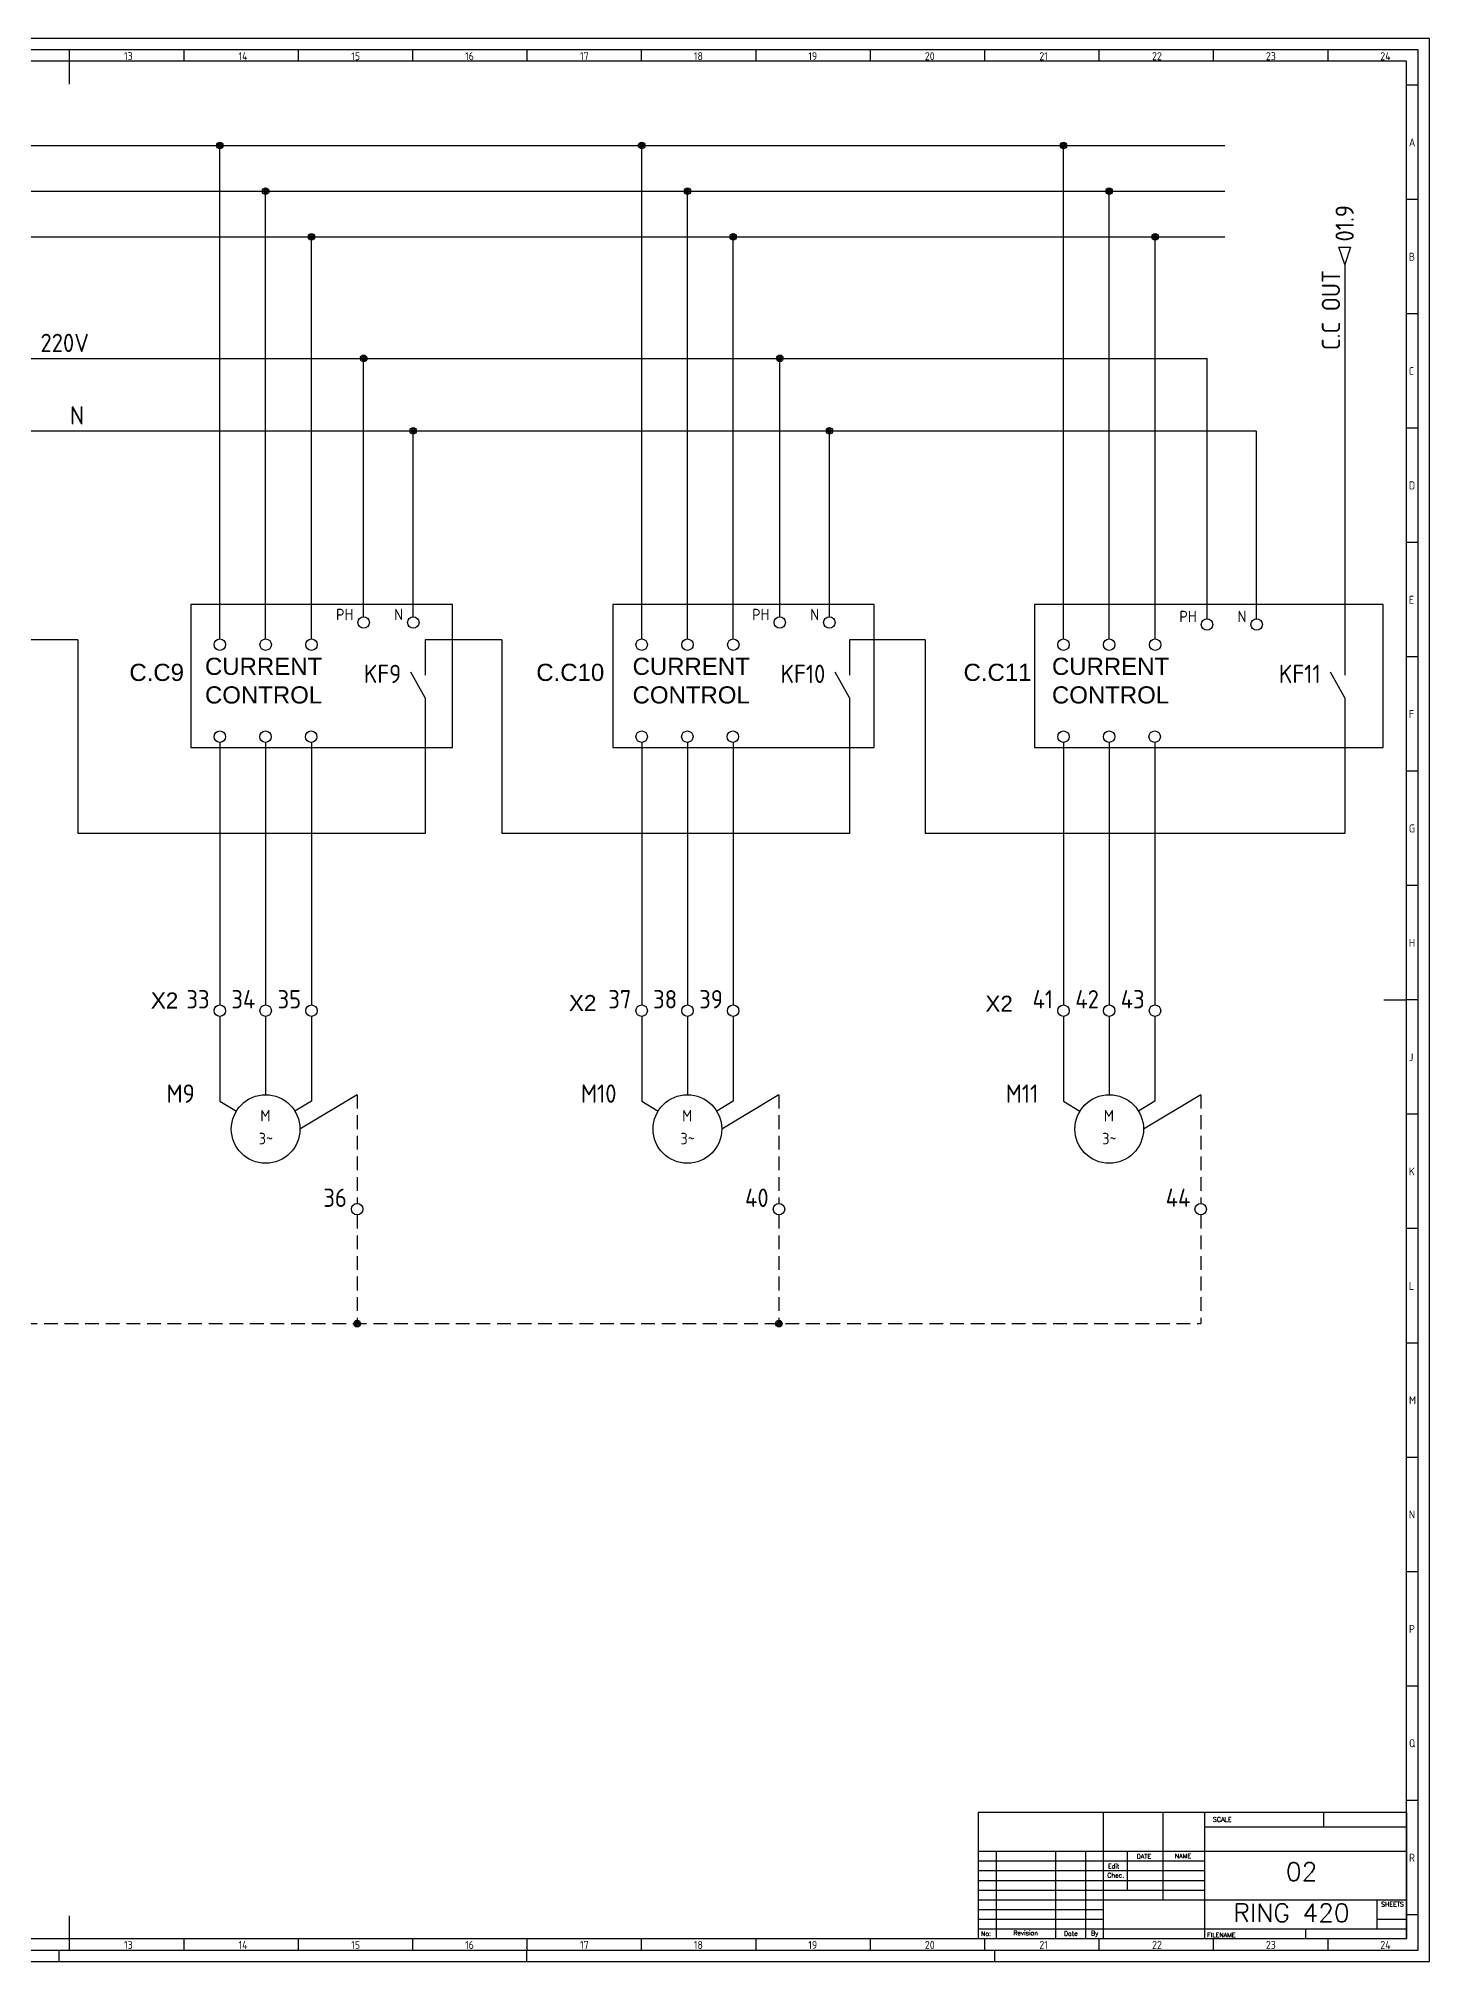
# Model space of a CAD drawing. Header units: millimetres. Extents: x 0 to 1189, y 5 to 846.
# Drawn here: x 581 to 1189, y 5 to 846 of the extents above; entities that cross this region are included whole.
import ezdxf
from ezdxf.enums import TextEntityAlignment as Align

# ---------------------------------------------------------------- set-up
doc = ezdxf.new("R2010")
doc.units = ezdxf.units.MM
doc.header["$LTSCALE"] = 12
doc.linetypes.add('DASHED', pattern=[0.75, 0.5, -0.25])
for name, color, linetype in [('025', 1, 'Continuous'), ('035', 5, 'Continuous'), ('07', 7, 'Continuous'), ('MISC', 2, 'Continuous'), ('RED_2.5mm^2', 1, 'Continuous'), ('SYMS', 7, 'Continuous'), ('TAGS', 51, 'Continuous'), ('WIRENO', 70, 'Continuous'), ('WIREREF_DEST', 61, 'Continuous'), ('XREF', 7, 'Continuous')]:
    doc.layers.add(name, color=color, linetype=linetype)
doc.styles.add('ISO Proportional', font='isocp.shx')
doc.styles.add('WD', font='romans.shx')
doc.styles.add('WD_IEC', font='isocp2.shx', dxfattribs={"width": 0.9, "height": 4})

# ---------------------------------------------------------------- blocks, each defined once
blk = doc.blocks.new('IEC_border_a0')
at = {"layer": '035', "color": 0}
for p, q in [((1189, 841), (0, 841)), ((594.5, 836), (594.5, 831)), ((644.5, 836), (644.5, 831)), ((694.5, 836), (694.5, 831)), ((744.5, 836), (744.5, 831)), ((794.5, 836), (794.5, 831)), ((844.5, 836), (844.5, 831)), ((894.5, 836), (894.5, 831)), ((944.5, 836), (944.5, 831)), ((994.5, 836), (994.5, 831)), ((1044.5, 836), (1044.5, 831)), ((1094.5, 836), (1094.5, 831)), ((1144.5, 836), (1144.5, 831)), ((1189, 0), (1189, 841)), ((1183.97, 820.54), (1178.98, 820.54)), ((1183.97, 770.54), (1178.98, 770.54)), ((1183.97, 720.54), (1178.98, 720.54)), ((1183.97, 670.54), (1178.98, 670.54)), ((1183.97, 620.54), (1178.98, 620.54)), ((1183.98, 570.5), (1179, 570.5)), ((1183.98, 520.5), (1178.98, 520.5)), ((1183.98, 470.5), (1179, 470.5)), ((1183.98, 420.5), (1179, 420.5)), ((1183.98, 420.5), (1179, 420.5)), ((1183.98, 370.5), (1179, 370.5)), ((1183.98, 320.5), (1179, 320.5)), ((1184, 270.46), (1179.02, 270.46)), ((1184, 270.46), (1179.02, 270.46)), ((1184, 220.46), (1179.02, 220.46)), ((1184, 170.46), (1179.02, 170.46)), ((1184, 120.46), (1179.02, 120.46)), ((1184, 70.46), (1179.02, 70.46)), ((1184.02, 20.42), (1179.03, 20.42)), ((594.5, 10), (594.5, 5)), ((644.5, 10), (644.5, 5)), ((694.5, 10), (694.5, 5)), ((744.5, 10), (744.5, 5)), ((744.5, 10), (744.5, 5)), ((794.5, 10), (794.5, 5)), ((844.5, 10), (844.5, 5)), ((894.5, 10), (894.5, 5)), ((944.5, 10), (944.5, 5)), ((994.5, 10), (994.5, 5)), ((1044.5, 10), (1044.5, 5)), ((1094.5, 10), (1094.5, 5)), ((1144.5, 10), (1144.5, 5)), ((0, 0), (1189, 0)), ((590, 0), (590, 5)), ((794.5, 0), (794.5, 5)), ((999, 0), (999, 5))]:
    blk.add_line(p, q, dxfattribs=at)
blk.add_lwpolyline([(10, 10), (1179, 10), (1179, 831), (10, 831)], close=True, dxfattribs=at)
at = {"layer": '07', "color": 0}
for p, q in [((594.5, 831), (594.5, 821)), ((1169, 420.5), (1179, 420.5)), ((594.5, 20), (594.5, 10))]:
    blk.add_line(p, q, dxfattribs=at)
blk.add_lwpolyline([(5, 5), (1184, 5), (1184, 836), (5, 836)], close=True, dxfattribs=at)
at = {"layer": '035', "color": 0, "style": 'ISO Proportional'}
for s, p in [('13', (618.42, 831.5)), ('14', (668.46, 831.5)), ('15', (717.72, 831.5)), ('16', (767.49, 831.5)), ('17', (817.72, 831.5)), ('18', (867.49, 831.5)), ('19', (917.49, 831.5)), ('20', (968.42, 831.5)), ('21', (1018.46, 831.5)), ('22', (1067.72, 831.5)), ('23', (1117.49, 831.5)), ('24', (1167.49, 831.5)), ('A', (1179.98, 793.79)), ('B', (1179.98, 743.79)), ('C', (1179.98, 693.79)), ('D', (1179.98, 643.79)), ('E', (1180, 593.75)), ('F', (1180, 543.75)), ('G', (1180, 493.75)), ('H', (1180, 443.75)), ('J', (1180, 393.75)), ('K', (1180, 343.75)), ('L', (1180.02, 293.72)), ('M', (1180.02, 243.72)), ('N', (1180.02, 193.72)), ('P', (1180.02, 143.72)), ('Q', (1180.02, 93.72)), ('R', (1180.03, 43.68)), ('13', (618.42, 5.5)), ('14', (668.46, 5.5)), ('15', (717.72, 5.5)), ('16', (767.49, 5.5)), ('17', (817.72, 5.5)), ('18', (867.49, 5.5)), ('19', (917.49, 5.5)), ('20', (968.42, 5.5)), ('21', (1018.46, 5.5)), ('22', (1067.72, 5.5)), ('23', (1117.49, 5.5)), ('24', (1167.49, 5.5))]:
    blk.add_text(s, height=3.5, dxfattribs=at).set_placement(p)
blk = doc.blocks.new('IEC_tblock_a0')
at = {"layer": '035'}
for p, q in [((-106.6, 55.25), (-106.6, 17)), ((-36.4, 55.25), (-36.4, 48.88)), ((-88.4, 48.88), (0, 48.88)), ((-187.2, 34), (-88.4, 34)), ((-179.4, 38.25), (-179.4, 0)), ((-153.4, 38.25), (-153.4, 0)), ((-140.4, 38.25), (-140.4, 0)), ((-122.2, 38.25), (-122.2, 21.25)), ((-187.2, 29.75), (-88.4, 29.75)), ((-187.2, 25.5), (-88.4, 25.5)), ((-187.2, 21.25), (-88.4, 21.25)), ((-187.2, 17), (-132.6, 17)), ((-187.2, 12.75), (-132.6, 12.75)), ((-187.2, 8.5), (-132.6, 8.5)), ((-13, 8.5), (0, 8.5)), ((-187.2, 4.25), (0, 4.25)), ((-44.2, 4.25), (-44.2, 0))]:
    blk.add_line(p, q, dxfattribs=at)
at = {"layer": '07'}
for p, q in [((-187.2, 55.25), (0, 55.25)), ((-187.2, 55.25), (-187.2, 0)), ((-132.6, 55.25), (-132.6, 0)), ((-88.4, 55.25), (-88.4, 0)), ((0, 55.25), (0, 0)), ((-187.2, 38.25), (0, 38.25)), ((-132.6, 17), (0, 17)), ((-13, 17), (-13, 4.25)), ((-187.2, 0), (0, 0))]:
    blk.add_line(p, q, dxfattribs=at)
at = {"style": 'WD'}
for tag, p in [('SCALE', (-69.88, 51.07)), ('SH', (-8.74, 10.06)), ('FILENAME', (-68.15, 0.8))]:
    blk.add_attdef(tag, p, '', height=2, dxfattribs=at)
for tag, height, p in [('PROJDESC', 5, (-45.9, 29.2)), ('CKDATE', 2, (-114.85, 26.58)), ('EDDATE', 2, (-114.97, 30.8)), ('CKBY', 2, (-97.88, 26.3)), ('EDBY', 2, (-98.02, 30.86)), ('DWGDESC', 5, (-44.85, 19.72)), ('DWGNO', 3.5, (-48.54, 9.46))]:
    blk.add_attdef(tag, text='', height=height, dxfattribs=at).set_placement(p, align=Align.CENTER)
at = {"style": 'WD', "flags": 1}
blk.add_attdef('WD_TB', (-120.95, 11.91), '', height=2, dxfattribs=at)
at = {"layer": '025', "style": 'WD'}
for s, p in [('SCALE', (-80.57, 51.13)), ('NAME', (-97.74, 35.14)), ('No:', (-183.81, 1.19)), ('Revision', (-166.53, 1.47)), ('Date', (-146.79, 1.28)), ('By', (-136.33, 1.37))]:
    blk.add_text(s, height=2, dxfattribs=at).set_placement(p, align=Align.CENTER)
for s, p in [('DATE', (-118, 35)), ('Chec.', (-130.82, 26.72)), ('Edit', (-130.55, 30.72)), ('SHEETS', (-11.17, 14.05)), ('FILENAME', (-87.18, 0.61))]:
    blk.add_text(s, height=2, dxfattribs=at).set_placement(p)
blk = doc.blocks.new('VMO14')
blk.add_line((20, 7.5), (7.5, 0))
blk.add_circle((0, 0), 7.5)
at = {"style": 'WD_IEC'}
for tag, p in [('INST', (-15.5, 12.75)), ('LOC', (-15.5, 9.25)), ('TAG1', (-15.5, 5.75)), ('DESC2', (-15.5, -2)), ('DESC1', (-15.5, 1.5)), ('DESC3', (-15.5, -5.5)), ('RATING1', (-15.5, -9)), ('RATING2', (-15.5, -12.5)), ('RATING3', (-15.5, -16))]:
    blk.add_attdef(tag, text='', height=2.5, dxfattribs=at).set_placement(p, align=Align.RIGHT)
blk.add_attdef('TERM02', (-0.81, 7.4), '', height=2, rotation=90, dxfattribs=at)
for tag, p in [('TERM04', (19, 10)), ('TERM01', (-7.47, 4.61)), ('TERM03', (9.66, 4.61))]:
    blk.add_attdef(tag, text='', height=2, rotation=90, dxfattribs=at).set_placement(p, align=Align.RIGHT)
at = {"style": 'WD_IEC', "flags": 1}
for tag, p, height in [('MFG', (22.75, 9), 1.5), ('X0TERM01', (-6.4, 3.9), 0.32), ('X2TERM02', (0, 7.5), 0.32), ('X0TERM03', (6.4, 3.9), 0.32), ('X2TERM04', (20, 7.5), 0.32), ('CAT', (22.75, 6.5), 1.5), ('X4LINK', (-7.5, 0), 0.32), ('X1LINK', (7.5, 0), 0.32), ('ASSYCODE', (1, -9), 1), ('FAMILY', (1, -10.5), 1), ('CATDESC', (1, -12), 1)]:
    blk.add_attdef(tag, p, '', height=height, dxfattribs=at)
at = {"style": 'WD_IEC'}
for tag, p in [('M', (-0.06, 1.67)), ('3~', (0.05, -3.33))]:
    blk.add_attdef(tag, text='', height=2.5, dxfattribs=at).set_placement(p, align=Align.CENTER)
at = {"lineweight": 15, "style": 'WD_IEC'}
blk.add_attdef('XREF', text='', height=2.5, dxfattribs=at).set_placement((-15.5, -19.5), align=Align.RIGHT)
blk = doc.blocks.new('VT0_02')
blk.add_circle((0, 0), 1.25)
at = {"style": 'WD_IEC'}
blk.add_attdef('TAG1', text='', height=2.5, dxfattribs=at).set_placement((-0.5, 1.75), align=Align.RIGHT)
at = {"style": 'WD_IEC', "flags": 1}
for tag, p in [('X4TERM01', (-1.25, 0)), ('X2TERM01', (0, 1.25)), ('X1TERM01', (1.25, 0)), ('X8TERM01', (0, -1.25))]:
    blk.add_attdef(tag, p, '', height=0.32, dxfattribs=at)
blk = doc.blocks.new('WDDOT')
for radius in [0.72, 0.449, 0.223]:
    blk.add_circle((0, 0), radius)
blk = doc.blocks.new('HA1D2')
blk.add_lwpolyline([(0, 0), (-1.25, 3.75), (1.25, 3.75)], close=True)
at = {"style": 'WD_IEC'}
blk.add_attdef('XREF', text='', height=2.5, rotation=90, dxfattribs=at).set_placement((0, 5), align=Align.MIDDLE_LEFT)
at = {"style": 'WD_IEC', "flags": 1}
blk.add_attdef('SIGCODE', text='', height=1, dxfattribs=at).set_placement((-2.5, 1.8), align=Align.RIGHT)
blk.add_attdef('X8TERM01', (0, 0), '', height=0.32, dxfattribs=at)
at = {"style": 'WD_IEC', "flags": 8}
blk.add_attdef('WIRENO', text='', height=2.5, rotation=90, dxfattribs=at).set_placement((-1, -1.25), align=Align.RIGHT)
at = {"style": 'WD_IEC'}
blk.add_attdef('DESC1', text='', height=2.5, rotation=90, dxfattribs=at).set_placement((1, -1.25), align=Align.TOP_RIGHT)
blk = doc.blocks.new('VT0002')
blk.add_circle((0, 0), 1.25)
at = {"style": 'WD_IEC'}
for tag, p in [('INST', (-2.25, 6.5)), ('LOC', (-2.25, 3.5)), ('DESC1', (-2.25, -6.25)), ('DESC2', (-2.25, -9.25)), ('DESC3', (-2.25, -12.25))]:
    blk.add_attdef(tag, text='', height=2.5, dxfattribs=at).set_placement(p, align=Align.RIGHT)
at = {"style": 'WD_IEC', "flags": 1}
for tag, p, height in [('ASSYCODE', (2.75, 10.75), 1), ('CATDESC', (2.75, 9.25), 1), ('MFG', (2.75, 7.25), 1.5), ('CAT', (2.75, 4.75), 1.5), ('X4PIN01', (-1.25, 1), 0.25), ('X4TERM01', (-1.25, 0), 0.25), ('X4TERMDESC01', (-1.25, 0.5), 0.4), ('STRIPSEQ', (0, 0), 0.025), ('X2PIN01', (0, 2.25), 0.25), ('X2TERM01', (0, 1.25), 0.25), ('X8PIN01', (0, -0.25), 0.25), ('X2TERMDESC01', (0, 1.75), 0.4), ('X1PIN01', (1.25, 1), 0.25), ('X1TERM01', (1.25, 0), 0.25), ('X1TERMDESC01', (1.25, 0.5), 0.4), ('LINKTERM', (0, -0.04), 0.025), ('X8TERM01', (0, -1.25), 0.25), ('X8TERMDESC01', (0, -0.75), 0.4)]:
    blk.add_attdef(tag, p, '', height=height, dxfattribs=at)
at = {"style": 'WD_IEC', "flags": 8}
for tag, height, p in [('TAGSTRIP', 2.5, (-2.25, 0.5)), ('TERM01', 2, (-2.25, -3.25))]:
    blk.add_attdef(tag, text='', height=height, dxfattribs=at).set_placement(p, align=Align.RIGHT)
blk = doc.blocks.new('VCR21')
for p, q in [((0, 7.5), (0, 2.5)), ((0, -2.5), (-3.12, 3.12)), ((0, -2.5), (0, -7.5))]:
    blk.add_line(p, q)
at = {"style": 'WD_IEC'}
for tag, p in [('INST', (-5.25, 6.75)), ('LOC', (-5.25, 3.75)), ('TAG2', (-5.25, 0.75)), ('XREF', (-5.25, -3.75)), ('DESC2', (-5.25, -9.75)), ('DESC1', (-5.25, -6.75)), ('DESC3', (-5.25, -12.75))]:
    blk.add_attdef(tag, text='', height=2.5, dxfattribs=at).set_placement(p, align=Align.RIGHT)
blk.add_attdef('TERM01', text='', height=2, rotation=90, dxfattribs=at).set_placement((-1, 7.5), align=Align.RIGHT)
at = {"style": 'WD_IEC', "flags": 1}
for tag, p, height in [('X2TERM01', (0, 7.5), 0.32), ('X4LINK', (-2.75, 0), 0.32), ('X1LINK', (-0.5, 0), 0.32), ('CONTACT', (4, -3.5), 1), ('FAMILY', (4, -5), 1), ('COMMON', (5.25, -4.75), 1), ('X8TERM02', (0, -7.5), 0.32)]:
    blk.add_attdef(tag, p, '', height=height, dxfattribs=at)
at = {"style": 'WD_IEC'}
blk.add_attdef('TERM02', (-1, -7.5), '', height=2, rotation=90, dxfattribs=at)
blk = doc.blocks.new('WD_WNH')
at = {"linetype": 'Continuous', "style": 'WD_IEC', "width": 0.8}
blk.add_attdef('WIRENO', text='', height=2.5, dxfattribs=at).set_placement((0, 0.75), align=Align.CENTER)
at = {"style": 'WD_IEC', "flags": 1}
for tag, p in [('W08USER', (0, 0.375)), ('W04USER', (0, 0.875)), ('W05USER', (0, 0.75)), ('W09USER', (0, 0.25)), ('W03USER', (0, 1)), ('W06USER', (0, 0.625)), ('W07USER', (0, 0.5)), ('W02USER', (0, 1.125)), ('W01USER', (0, 1.25)), ('W10USER', (0, 0.125))]:
    blk.add_attdef(tag, text='', height=0.08, dxfattribs=at).set_placement(p, align=Align.CENTER)

msp = doc.modelspace()

# ---------------------------------------------------------------- linework, layer by layer
for points in [[(761.99, 598.37), (647.65, 598.37), (647.65, 535.86), (761.99, 535.86)], [(946.33, 598.37), (831.99, 598.37), (831.99, 535.86), (946.33, 535.86)], [(1168.67, 598.37), (1016.33, 598.37), (1016.33, 535.86), (1168.67, 535.86)]]:
    msp.add_lwpolyline(points, close=True)
at = {"layer": 'RED_2.5mm^2'}
for p, q in [((52.46, 799.16), (1099.6, 799.16)), ((660.31, 583.34), (660.31, 799.16)), ((844.66, 583.34), (844.66, 799.16)), ((1029, 583.34), (1029, 799.16)), ((52.46, 779.16), (1099.6, 779.16)), ((680.31, 583.34), (680.31, 779.16)), ((864.66, 583.34), (864.66, 779.16)), ((1049, 583.34), (1049, 779.16)), ((52.46, 759.16), (1099.6, 759.16)), ((700.36, 583.34), (700.36, 759.16)), ((884.7, 583.34), (884.7, 759.16)), ((1069.05, 583.34), (1069.05, 759.16)), ((1151.92, 747.15), (1151.92, 577.55)), ((58.01, 706.04), (1091.75, 706.04)), ((723.15, 593.03), (723.15, 706.04)), ((905, 593.01), (905, 706.04)), ((1091.75, 592.16), (1091.75, 706.04)), ((57.63, 674.34), (1113.08, 674.34)), ((744.84, 593.03), (744.84, 674.34)), ((926.7, 593.01), (926.7, 674.34)), ((1113.45, 592.16), (1113.45, 674.34)), ((598.25, 582.92), (567.66, 582.92)), ((598.25, 582.92), (598.25, 498.3)), ((750.08, 582.92), (750.08, 577.55)), ((783.61, 582.92), (750.08, 582.92)), ((783.61, 582.92), (783.61, 498.3)), ((935.43, 582.92), (935.43, 577.55)), ((968.58, 582.92), (935.43, 582.92)), ((968.58, 582.92), (968.58, 498.3)), ((750.08, 547.55), (750.08, 498.3)), ((935.43, 547.55), (935.43, 498.3)), ((1151.92, 547.55), (1151.92, 498.3)), ((660.31, 538.09), (660.31, 423.27)), ((680.31, 538.09), (680.31, 423.27)), ((700.31, 538.09), (700.31, 423.27)), ((844.66, 538.09), (844.66, 423.27)), ((864.66, 538.09), (864.66, 423.27)), ((884.66, 538.09), (884.66, 423.27)), ((1029, 538.09), (1029, 423.27)), ((1049, 538.09), (1049, 423.27)), ((1069, 538.09), (1069, 423.27)), ((750.08, 498.3), (598.25, 498.3)), ((935.43, 498.3), (783.61, 498.3)), ((1151.92, 498.3), (968.58, 498.3)), ((660.31, 418.27), (660.31, 381.2)), ((680.31, 418.27), (680.31, 384.01)), ((700.31, 418.27), (700.31, 381.2)), ((844.66, 418.27), (844.66, 381.2)), ((864.66, 418.27), (864.66, 384.01)), ((884.66, 418.27), (884.66, 381.2)), ((1029, 418.27), (1029, 381.2)), ((1049, 418.27), (1049, 384.01)), ((1069, 418.27), (1069, 381.2)), ((660.31, 381.2), (667.51, 376.82)), ((700.31, 381.2), (693.12, 376.82)), ((844.66, 381.2), (851.85, 376.82)), ((884.66, 381.2), (877.46, 376.82)), ((1029, 381.2), (1036.19, 376.82)), ((1069, 381.2), (1061.81, 376.82))]:
    msp.add_line(p, q, dxfattribs=at)
at = {"layer": 'RED_2.5mm^2', "color": 2, "linetype": 'DASHED'}
for p, q in [((720.31, 384.01), (720.31, 336.45)), ((904.66, 384.01), (904.66, 336.45)), ((1089, 384.01), (1089, 336.45)), ((720.31, 331.45), (720.31, 283.9)), ((904.66, 331.45), (904.66, 283.9)), ((1089, 331.45), (1089, 283.9)), ((52.46, 283.9), (1089, 283.9))]:
    msp.add_line(p, q, dxfattribs=at)

# ---------------------------------------------------------------- block references
msp.add_blockref('IEC_border_a0', (0, 4.94))
ref = msp.add_blockref('IEC_tblock_a0', (1179, 14.94))
ref.add_attrib('DWGDESC', 'RING 420', dxfattribs={"height": 8, "style": 'WD'}).set_placement((1128.7, 22.23), align=Align.CENTER)
ref.add_attrib('PROJDESC', '02', dxfattribs={"height": 8, "style": 'WD'}).set_placement((1133.1, 40.26), align=Align.CENTER)
at = {"layer": 'SYMS', "xscale": 2, "yscale": 2, "zscale": 2}
for p in [(660.31, 799.16), (844.66, 799.16), (1029, 799.16), (680.31, 779.16), (864.66, 779.16), (1049, 779.16), (700.36, 759.16), (884.7, 759.16), (1069.05, 759.16), (723.15, 706.04), (905, 706.04), (744.84, 674.34), (926.7, 674.34)]:
    msp.add_blockref('WDDOT', p, dxfattribs=at)
at = {"layer": 'SYMS'}
ref = msp.add_blockref('HA1D2', (1151.92, 747.15), dxfattribs=dict(at, xscale=2, yscale=2, zscale=2))
ref.add_attrib('XREF', '01.9', dxfattribs={"layer": 'XREF', "height": 8, "rotation": 90, "style": 'WD_IEC'}).set_placement((1151.92, 757.15), align=Align.MIDDLE_LEFT)
ref.add_attrib('WIRENO', 'C.C OUT', dxfattribs={"layer": 'WIREREF_DEST', "height": 8, "rotation": 90, "style": 'WD_IEC', "flags": 8}).set_placement((1149.92, 744.65), align=Align.RIGHT)
ref = msp.add_blockref('VT0002', (723.15, 590.53), dxfattribs=dict(at, xscale=2, yscale=2, zscale=2))
ref.add_attrib('TAGSTRIP', 'PH', dxfattribs={"layer": 'TAGS', "height": 5, "style": 'WD_IEC', "flags": 8}).set_placement((718.65, 591.53), align=Align.RIGHT)
ref = msp.add_blockref('VT0002', (744.84, 590.53), dxfattribs=dict(at, xscale=2, yscale=2, zscale=2))
ref.add_attrib('TAGSTRIP', 'N', dxfattribs={"layer": 'TAGS', "height": 5, "style": 'WD_IEC', "flags": 8}).set_placement((740.34, 591.53), align=Align.RIGHT)
ref = msp.add_blockref('VT0002', (905, 590.51), dxfattribs=dict(at, xscale=2, yscale=2, zscale=2))
ref.add_attrib('TAGSTRIP', 'PH', dxfattribs={"layer": 'TAGS', "height": 5, "style": 'WD_IEC', "flags": 8}).set_placement((900.5, 591.51), align=Align.RIGHT)
ref = msp.add_blockref('VT0002', (926.7, 590.51), dxfattribs=dict(at, xscale=2, yscale=2, zscale=2))
ref.add_attrib('TAGSTRIP', 'N', dxfattribs={"layer": 'TAGS', "height": 5, "style": 'WD_IEC', "flags": 8}).set_placement((922.2, 591.51), align=Align.RIGHT)
ref = msp.add_blockref('VT0002', (1091.75, 589.66), dxfattribs=dict(at, xscale=2, yscale=2, zscale=2))
ref.add_attrib('TAGSTRIP', 'PH', dxfattribs={"layer": 'TAGS', "height": 5, "style": 'WD_IEC', "flags": 8}).set_placement((1087.25, 590.66), align=Align.RIGHT)
ref = msp.add_blockref('VT0002', (1113.45, 589.66), dxfattribs=dict(at, xscale=2, yscale=2, zscale=2))
ref.add_attrib('TAGSTRIP', 'N', dxfattribs={"layer": 'TAGS', "height": 5, "style": 'WD_IEC', "flags": 8}).set_placement((1108.95, 590.66), align=Align.RIGHT)
at = {"layer": 'SYMS', "color": 0, "xscale": 2, "yscale": 2, "zscale": 2}
for p in [(660.31, 580.84), (680.31, 580.84), (700.36, 580.84), (844.66, 580.84), (864.66, 580.84), (884.7, 580.84), (1029, 580.84), (1049, 580.84), (1069.05, 580.84), (660.31, 540.59), (680.27, 540.59), (700.19, 540.59), (844.66, 540.59), (864.62, 540.59), (884.53, 540.59), (1029, 540.59), (1048.96, 540.59), (1068.88, 540.59)]:
    msp.add_blockref('VT0_02', p, dxfattribs=at)
at = {"layer": 'SYMS'}
ref = msp.add_blockref('VCR21', (750.08, 562.55), dxfattribs=dict(at, xscale=2, yscale=2, zscale=2))
ref.add_attrib('TAG2', 'KF9', dxfattribs={"layer": 'TAGS', "height": 8, "style": 'WD_IEC'}).set_placement((739.58, 564.05), align=Align.RIGHT)
ref = msp.add_blockref('VCR21', (935.43, 562.55), dxfattribs=dict(at, xscale=2, yscale=2, zscale=2))
ref.add_attrib('TAG2', 'KF10', dxfattribs={"layer": 'TAGS', "height": 8, "style": 'WD_IEC'}).set_placement((924.93, 564.05), align=Align.RIGHT)
ref = msp.add_blockref('VCR21', (1151.92, 562.55), dxfattribs=dict(at, xscale=2, yscale=2, zscale=2))
ref.add_attrib('TAG2', 'KF11', dxfattribs={"layer": 'TAGS', "height": 8, "style": 'WD_IEC'}).set_placement((1141.42, 564.05), align=Align.RIGHT)
ref = msp.add_blockref('VT0002', (660.31, 420.77), dxfattribs=dict(at, xscale=2, yscale=2, zscale=2))
ref.add_attrib('TAGSTRIP', '33', dxfattribs={"layer": 'TAGS', "height": 8, "style": 'WD_IEC', "flags": 8}).set_placement((655.81, 421.77), align=Align.RIGHT)
ref = msp.add_blockref('VT0002', (680.31, 420.77), dxfattribs=dict(at, xscale=2, yscale=2, zscale=2))
ref.add_attrib('TAGSTRIP', '34', dxfattribs={"layer": 'TAGS', "height": 8, "style": 'WD_IEC', "flags": 8}).set_placement((675.81, 421.77), align=Align.RIGHT)
ref = msp.add_blockref('VT0002', (700.31, 420.77), dxfattribs=dict(at, xscale=2, yscale=2, zscale=2))
ref.add_attrib('TAGSTRIP', '35', dxfattribs={"layer": 'TAGS', "height": 8, "style": 'WD_IEC', "flags": 8}).set_placement((695.81, 421.77), align=Align.RIGHT)
ref = msp.add_blockref('VT0002', (844.66, 420.77), dxfattribs=dict(at, xscale=2, yscale=2, zscale=2))
ref.add_attrib('TAGSTRIP', '37', dxfattribs={"layer": 'TAGS', "height": 8, "style": 'WD_IEC', "flags": 8}).set_placement((840.16, 421.77), align=Align.RIGHT)
ref = msp.add_blockref('VT0002', (864.66, 420.77), dxfattribs=dict(at, xscale=2, yscale=2, zscale=2))
ref.add_attrib('TAGSTRIP', '38', dxfattribs={"layer": 'TAGS', "height": 8, "style": 'WD_IEC', "flags": 8}).set_placement((860.16, 421.77), align=Align.RIGHT)
ref = msp.add_blockref('VT0002', (884.66, 420.77), dxfattribs=dict(at, xscale=2, yscale=2, zscale=2))
ref.add_attrib('TAGSTRIP', '39', dxfattribs={"layer": 'TAGS', "height": 8, "style": 'WD_IEC', "flags": 8}).set_placement((880.16, 421.77), align=Align.RIGHT)
ref = msp.add_blockref('VT0002', (1029, 420.77), dxfattribs=dict(at, xscale=2, yscale=2, zscale=2))
ref.add_attrib('TAGSTRIP', '41', dxfattribs={"layer": 'TAGS', "height": 8, "style": 'WD_IEC', "flags": 8}).set_placement((1024.5, 421.77), align=Align.RIGHT)
ref = msp.add_blockref('VT0002', (1049, 420.77), dxfattribs=dict(at, xscale=2, yscale=2, zscale=2))
ref.add_attrib('TAGSTRIP', '42', dxfattribs={"layer": 'TAGS', "height": 8, "style": 'WD_IEC', "flags": 8}).set_placement((1044.5, 421.77), align=Align.RIGHT)
ref = msp.add_blockref('VT0002', (1069, 420.77), dxfattribs=dict(at, xscale=2, yscale=2, zscale=2))
ref.add_attrib('TAGSTRIP', '43', dxfattribs={"layer": 'TAGS', "height": 8, "style": 'WD_IEC', "flags": 8}).set_placement((1064.5, 421.77), align=Align.RIGHT)
ref = msp.add_blockref('VMO14', (680.31, 369.01), dxfattribs=dict(at, xscale=2, yscale=2, zscale=2))
ref.add_attrib('M', 'M', dxfattribs={"layer": 'MISC', "height": 5, "style": 'WD_IEC'}).set_placement((680.2, 372.34), align=Align.CENTER)
ref.add_attrib('3~', '3~', dxfattribs={"layer": 'MISC', "height": 5, "style": 'WD_IEC'}).set_placement((680.4, 362.34), align=Align.CENTER)
ref.add_attrib('TAG1', 'M9', dxfattribs={"layer": 'TAGS', "height": 8, "style": 'WD_IEC'}).set_placement((649.31, 380.51), align=Align.RIGHT)
ref = msp.add_blockref('VMO14', (864.66, 369.01), dxfattribs=dict(at, xscale=2, yscale=2, zscale=2))
ref.add_attrib('M', 'M', dxfattribs={"layer": 'MISC', "height": 5, "style": 'WD_IEC'}).set_placement((864.54, 372.34), align=Align.CENTER)
ref.add_attrib('3~', '3~', dxfattribs={"layer": 'MISC', "height": 5, "style": 'WD_IEC'}).set_placement((864.75, 362.34), align=Align.CENTER)
ref.add_attrib('TAG1', 'M10', dxfattribs={"layer": 'TAGS', "height": 8, "style": 'WD_IEC'}).set_placement((833.66, 380.51), align=Align.RIGHT)
ref = msp.add_blockref('VMO14', (1049, 369.01), dxfattribs=dict(at, xscale=2, yscale=2, zscale=2))
ref.add_attrib('M', 'M', dxfattribs={"layer": 'MISC', "height": 5, "style": 'WD_IEC'}).set_placement((1048.88, 372.34), align=Align.CENTER)
ref.add_attrib('3~', '3~', dxfattribs={"layer": 'MISC', "height": 5, "style": 'WD_IEC'}).set_placement((1049.09, 362.34), align=Align.CENTER)
ref.add_attrib('TAG1', 'M11', dxfattribs={"layer": 'TAGS', "height": 8, "style": 'WD_IEC'}).set_placement((1018, 380.51), align=Align.RIGHT)
ref = msp.add_blockref('VT0002', (720.31, 333.95), dxfattribs=dict(at, xscale=2, yscale=2, zscale=2))
ref.add_attrib('TAGSTRIP', '36', dxfattribs={"layer": 'TAGS', "height": 8, "style": 'WD_IEC', "flags": 8}).set_placement((715.81, 334.95), align=Align.RIGHT)
ref = msp.add_blockref('VT0002', (904.66, 333.95), dxfattribs=dict(at, xscale=2, yscale=2, zscale=2))
ref.add_attrib('TAGSTRIP', '40', dxfattribs={"layer": 'TAGS', "height": 8, "style": 'WD_IEC', "flags": 8}).set_placement((900.16, 334.95), align=Align.RIGHT)
ref = msp.add_blockref('VT0002', (1089, 333.95), dxfattribs=dict(at, xscale=2, yscale=2, zscale=2))
ref.add_attrib('TAGSTRIP', '44', dxfattribs={"layer": 'TAGS', "height": 8, "style": 'WD_IEC', "flags": 8}).set_placement((1084.5, 334.95), align=Align.RIGHT)
at = {"layer": 'SYMS', "color": 2, "linetype": 'DASHED', "xscale": 2, "yscale": 2, "zscale": 2}
for p in [(720.31, 283.9), (904.66, 283.9)]:
    msp.add_blockref('WDDOT', p, dxfattribs=at)
at = {"layer": 'WIRENO'}
ref = msp.add_blockref('WD_WNH', (592.4, 706.04), dxfattribs=dict(at, xscale=2, yscale=2, zscale=2))
ref.add_attrib('WIRENO', '220V', dxfattribs={"linetype": 'Continuous', "height": 8, "style": 'WD_IEC'}).set_placement((592.51, 708.8), align=Align.CENTER)
ref = msp.add_blockref('WD_WNH', (597.78, 674.34), dxfattribs=dict(at, xscale=2, yscale=2, zscale=2))
ref.add_attrib('WIRENO', 'N', dxfattribs={"linetype": 'Continuous', "height": 8, "style": 'WD_IEC'}).set_placement((597.89, 677.1), align=Align.CENTER)

# ---------------------------------------------------------------- texts
at = {"char_height": 7.5, "attachment_point": 1}
for s, width, insert in [('{\\f@Arial Unicode MS|b0|i0|c0|p34;C.C9}', 19.3625, (620.76, 572.47)), ('{\\f@Arial Unicode MS|b0|i0|c0|p34;CURRENT\\PCONTROL\\P    }', 57.2264, (653.8, 575.11)), ('{\\f@Arial Unicode MS|b0|i0|c0|p34;C.C10}', 19.3625, (798.6, 572.47)), ('{\\f@Arial Unicode MS|b0|i0|c0|p34;CURRENT\\PCONTROL\\P    }', 57.2264, (840.69, 575.11)), ('{\\f@Arial Unicode MS|b0|i0|c0|p34;C.C11}', 19.3625, (985.34, 572.47)), ('{\\f@Arial Unicode MS|b0|i0|c0|p34;CURRENT\\PCONTROL\\P    }', 57.2264, (1023.98, 575.11))]:
    msp.add_mtext_dynamic_manual_height_columns(s, width=width, gutter_width=35, heights=[0], dxfattribs=dict(at, insert=insert))
at = {"layer": 'RED_2.5mm^2', "char_height": 7, "attachment_point": 1}
for insert in [(630.16, 428.72), (812.9, 427.62), (994.92, 427.31)]:
    msp.add_mtext_dynamic_manual_height_columns('{\\fArial|b0|i0|c0|p34;\\C0;X2}', width=22.2414, gutter_width=35, heights=[0], dxfattribs=dict(at, insert=insert))

doc.saveas('drawing.dxf')
